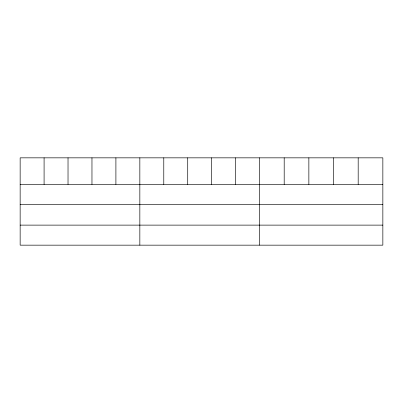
<?xml version="1.0" encoding="UTF-8"?>
<svg xmlns="http://www.w3.org/2000/svg" width="403" height="403" viewBox="0 0 403 403"><rect width="100%" height="100%" fill="white"/><g stroke="black" fill="none" stroke-linecap="round" stroke-linejoin="round"><path stroke-width="0.6" d="M382.85 204.477L382.85 157.84L20.15 157.84L20.15 245.16L382.85 245.16L382.85 204.477L20.15 204.477M20.15 184.433L382.85 184.433M20.15 225.121L382.85 225.121M358.186 157.84L358.186 184.433M333.523 157.84L333.523 184.433M308.859 157.84L308.859 184.433M284.196 157.84L284.196 184.433M259.532 157.84L259.532 245.16M235.594 157.84L235.594 184.433M211.656 157.84L211.656 184.433M187.717 157.84L187.717 184.433M163.779 157.84L163.779 184.433M139.841 157.84L139.841 245.16M115.903 157.84L115.903 184.433M91.965 157.84L91.965 184.433M68.026 157.84L68.026 184.433M44.088 157.84L44.088 184.433"/></g></svg>
